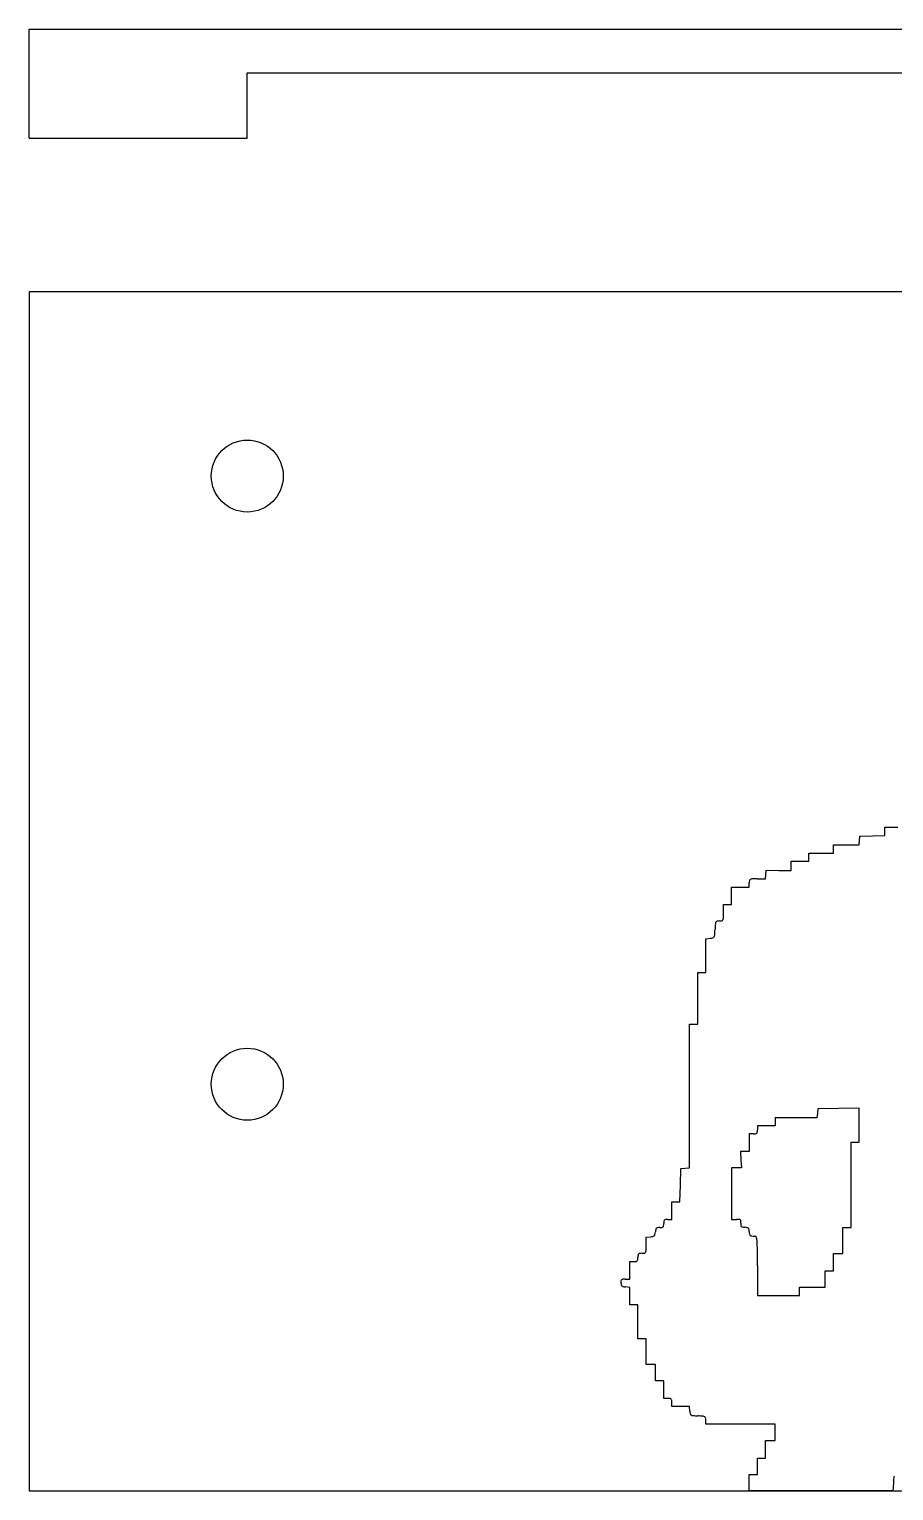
# Model space of a CAD drawing. Header units: millimetres. Extents: x 12 to 181, y 12 to 79.
# Drawn here: x 12.5 to 52.1, y 12.3 to 79.3 of the extents above; entities that cross this region are included whole.
import ezdxf

# ---------------------------------------------------------------- set-up
doc = ezdxf.new("R2010")
doc.units = ezdxf.units.MM
doc.header["$MEASUREMENT"] = 0

msp = doc.modelspace()

# ---------------------------------------------------------------- linework, layer by layer
for p, q in [((12.495, 74.337), (12.495, 79.337)), ((12.495, 79.337), (102.495, 79.337)), ((22.495, 74.337), (22.495, 77.337)), ((22.495, 77.337), (92.495, 77.337)), ((12.495, 74.337), (22.495, 74.337)), ((102.495, 67.288), (12.495, 67.288)), ((12.495, 67.288), (12.495, 12.288)), ((50.567, 42.117), (50.586, 42.319)), ((50.586, 42.319), (51.162, 42.337)), ((51.162, 42.337), (51.738, 42.355)), ((51.738, 42.54), (51.738, 42.724)), ((51.738, 42.724), (52.329, 42.724)), ((51.738, 42.355), (51.738, 42.54)), ((49.373, 41.728), (49.373, 41.915)), ((49.373, 41.915), (49.96, 41.915)), ((49.373, 41.541), (49.373, 41.728)), ((49.96, 41.915), (50.547, 41.915)), ((50.547, 41.915), (50.567, 42.117)), ((47.443, 40.953), (47.443, 41.168)), ((47.443, 41.168), (47.848, 41.168)), ((47.443, 40.737), (47.443, 40.953)), ((47.848, 41.168), (48.252, 41.168)), ((48.252, 41.355), (48.252, 41.541)), ((48.252, 41.541), (48.813, 41.541)), ((48.252, 41.168), (48.252, 41.355)), ((48.813, 41.541), (49.373, 41.541)), ((45.883, 40.359), (46.253, 40.359)), ((46.253, 40.359), (46.272, 40.561)), ((46.272, 40.561), (46.292, 40.763)), ((46.292, 40.763), (46.867, 40.75)), ((46.867, 40.75), (47.443, 40.737)), ((44.705, 39.581), (44.705, 39.985)), ((44.705, 39.985), (45.109, 39.985)), ((44.705, 39.176), (44.705, 39.581)), ((45.109, 39.985), (45.514, 39.985)), ((45.514, 39.985), (45.514, 40.172)), ((44.331, 38.803), (44.331, 39.176)), ((44.331, 39.176), (44.518, 39.176)), ((44.518, 39.176), (44.705, 39.176)), ((43.522, 37.612), (43.724, 37.632)), ((43.522, 36.838), (43.522, 37.612)), ((43.522, 36.064), (43.522, 36.838)), ((43.149, 34.882), (43.149, 36.064)), ((43.149, 36.064), (43.335, 36.064)), ((43.335, 36.064), (43.522, 36.064)), ((43.149, 33.699), (43.149, 34.882)), ((42.775, 30.404), (42.775, 33.699)), ((42.775, 33.699), (42.962, 33.699)), ((42.962, 33.699), (43.149, 33.699)), ((42.775, 27.109), (42.775, 30.404)), ((48.637, 29.607), (48.618, 29.404)), ((48.657, 29.809), (48.637, 29.607)), ((49.606, 29.826), (48.657, 29.809)), ((50.555, 29.843), (49.606, 29.826)), ((50.555, 29.064), (50.555, 29.843)), ((46.292, 29.031), (45.887, 29.031)), ((45.887, 29.031), (45.887, 28.844)), ((46.696, 29.031), (46.292, 29.031)), ((47.657, 29.404), (46.696, 29.404)), ((46.696, 29.404), (46.696, 29.218)), ((46.696, 29.218), (46.696, 29.031)), ((48.618, 29.404), (47.657, 29.404)), ((50.555, 28.284), (50.555, 29.064)), ((45.7, 28.657), (45.514, 28.657)), ((45.514, 28.657), (45.514, 28.253)), ((45.514, 28.253), (45.514, 27.848)), ((50.182, 26.323), (50.182, 28.284)), ((50.182, 28.284), (50.369, 28.284)), ((50.369, 28.284), (50.555, 28.284)), ((45.311, 27.848), (45.109, 27.848)), ((45.109, 27.848), (45.13, 27.475)), ((45.514, 27.848), (45.311, 27.848)), ((42.353, 26.308), (42.371, 27.07)), ((42.371, 27.07), (42.573, 27.09)), ((42.573, 27.09), (42.775, 27.109)), ((44.928, 27.101), (44.705, 27.101)), ((44.705, 27.101), (44.705, 25.919)), ((45.151, 27.101), (44.928, 27.101)), ((45.13, 27.475), (45.151, 27.101)), ((42.336, 25.545), (42.353, 26.308)), ((50.182, 24.363), (50.182, 26.323)), ((41.966, 25.141), (41.966, 25.545)), ((41.966, 25.545), (42.151, 25.545)), ((42.151, 25.545), (42.336, 25.545)), ((44.705, 25.919), (44.705, 24.736)), ((41.966, 24.736), (41.966, 25.141)), ((41.779, 24.736), (41.966, 24.736)), ((44.705, 24.736), (44.927, 24.736)), ((49.808, 23.771), (49.808, 24.363)), ((49.808, 24.363), (49.995, 24.363)), ((49.995, 24.363), (50.182, 24.363)), ((40.783, 23.919), (40.986, 23.939)), ((40.783, 23.55), (40.783, 23.919)), ((49.808, 23.18), (49.808, 23.771)), ((40.036, 22.402), (40.036, 22.807)), ((40.036, 22.807), (40.223, 22.807)), ((49.373, 22.776), (49.373, 23.18)), ((49.373, 23.18), (49.591, 23.18)), ((49.591, 23.18), (49.808, 23.18)), ((40.036, 21.998), (40.036, 22.402)), ((45.887, 22.612), (45.887, 21.251)), ((48.999, 21.998), (48.999, 22.371)), ((48.999, 22.371), (49.186, 22.371)), ((49.186, 22.371), (49.373, 22.371)), ((49.373, 22.371), (49.373, 22.776)), ((39.828, 21.998), (40.036, 21.998)), ((40.036, 21.616), (39.837, 21.636)), ((40.036, 21.216), (40.036, 21.616)), ((47.817, 21.437), (47.817, 21.624)), ((47.817, 21.624), (48.408, 21.624)), ((48.408, 21.624), (48.999, 21.624)), ((48.999, 21.624), (48.999, 21.998)), ((40.036, 20.815), (40.036, 21.216)), ((40.223, 20.815), (40.036, 20.815)), ((40.41, 20.815), (40.223, 20.815)), ((40.41, 20.037), (40.41, 20.815)), ((45.887, 21.251), (46.852, 21.251)), ((46.852, 21.251), (47.817, 21.251)), ((47.817, 21.251), (47.817, 21.437)), ((40.41, 19.259), (40.41, 20.037)), ((40.597, 19.259), (40.41, 19.259)), ((40.783, 19.259), (40.597, 19.259)), ((40.783, 18.668), (40.783, 19.259)), ((40.783, 18.076), (40.783, 18.668)), ((41.001, 18.076), (40.783, 18.076)), ((41.219, 18.076), (41.001, 18.076)), ((41.219, 17.703), (41.219, 18.076)), ((41.219, 17.329), (41.219, 17.703)), ((41.406, 17.329), (41.219, 17.329)), ((41.592, 17.329), (41.406, 17.329)), ((41.592, 16.925), (41.592, 17.329)), ((41.592, 16.52), (41.592, 16.925)), ((41.779, 16.52), (41.592, 16.52)), ((41.966, 16.147), (41.966, 16.334)), ((42.367, 16.147), (41.966, 16.147)), ((42.767, 16.147), (42.367, 16.147)), ((42.787, 15.944), (42.767, 16.147)), ((43.522, 15.338), (43.522, 15.521)), ((45.109, 15.338), (43.522, 15.338)), ((46.696, 15.338), (45.109, 15.338)), ((46.696, 14.964), (46.696, 15.338)), ((46.696, 14.591), (46.696, 14.964)), ((46.261, 14.186), (46.261, 14.591)), ((46.261, 14.591), (46.478, 14.591)), ((46.261, 13.782), (46.261, 14.186)), ((46.478, 14.591), (46.696, 14.591)), ((45.887, 13.408), (45.887, 13.782)), ((45.887, 13.782), (46.074, 13.782)), ((46.074, 13.782), (46.261, 13.782)), ((45.514, 12.661), (45.514, 13.035)), ((45.514, 13.035), (45.7, 13.035)), ((45.7, 13.035), (45.887, 13.035)), ((45.887, 13.035), (45.887, 13.408)), ((12.495, 12.288), (102.495, 12.288)), ((45.514, 12.288), (45.514, 12.661)), ((48.809, 12.288), (45.514, 12.288)), ((52.105, 12.288), (48.809, 12.288)), ((52.124, 12.646), (52.105, 12.288))]:
    msp.add_line(p, q)
for centre in [(22.495, 58.838), (22.495, 30.938)]:
    msp.add_circle(centre, 1.65)
for centre, radius, start, end in [((46.169, 40.172), 0.655, 169.93024, 180.00002), ((45.591, 40.275), 0.068, 116.80909, 169.93029), ((45.645, 40.168), 0.187, 91.57652, 116.80912), ((45.883, 31.497), 8.862, 90.00002, 91.57655), ((53.244, 37.597), 9.31, 175.70794, 177.27278), ((44.18, 38.278), 0.22, 152.52556, 175.70803), ((44.051, 38.345), 0.0747, 101.67834, 152.52551), ((44.147, 37.879), 0.55, 89.99998, 101.67843), ((44.147, 39.038), 0.608, 270, 280.61962), ((44.247, 38.507), 0.0679, 280.61954, 333.80066), ((44.134, 38.562), 0.194, 333.80062, 358.44573), ((35.27, 38.803), 9.061, 358.44574, 0.00004), ((43.651, 38.394), 0.766, 275.50733, 285.00176), ((43.826, 37.739), 0.088, 285.00179, 331.60726), ((43.712, 37.801), 0.218, 331.60734, 355.60049), ((35.169, 38.458), 8.786, 355.6005, 357.27282), ((45.03, 28.844), 0.858, 352.96107, 0.00004), ((45.7, 29.515), 0.858, 269.99996, 277.03893), ((45.795, 28.75), 0.0864, 277.03891, 314.99998), ((45.795, 28.75), 0.0864, 315.00002, 352.96109), ((40.327, 24.245), 0.885, 347.0942, 354.49264), ((42.208, 24.064), 1.005, 167.98726, 174.49271), ((41.333, 24.25), 0.11, 134.99997, 167.98738), ((41.322, 24.261), 0.0954, 98.50388, 134.99995), ((41.41, 23.675), 0.687, 90.00001, 98.50384), ((41.41, 25.155), 0.793, 269.99999, 277.40781), ((41.501, 24.454), 0.085, 277.4078, 315.6114), ((41.499, 24.456), 0.0877, 315.61143, 352.99013), ((40.735, 24.549), 0.857, 352.99011, 0.00001), ((42.45, 24.549), 0.858, 172.96107, 180.00004), ((41.685, 24.644), 0.0864, 135.00002, 172.96109), ((41.685, 24.644), 0.0864, 97.03891, 134.99998), ((41.779, 23.879), 0.858, 89.99996, 97.03893), ((44.927, 22.847), 1.889, 85.97987, 90.00002), ((45.053, 24.64), 0.0918, 49.76362, 85.97991), ((45.073, 24.663), 0.0612, 1.32694, 49.76366), ((45.769, 24.49), 0.644, 173.33052, 181.94237), ((45.2, 24.471), 0.0753, 181.94248, 223.70999), ((44.418, 24.648), 0.716, 353.33058, 1.32697), ((45.216, 24.485), 0.0962, 223.71004, 258.88829), ((45.425, 25.552), 1.183, 258.88821, 264.49268), ((45.215, 23.374), 1.005, 77.98726, 84.49271), ((45.401, 24.249), 0.11, 44.99997, 77.98738), ((45.412, 24.26), 0.0954, 8.50388, 44.99995), ((44.826, 24.172), 0.687, 0.00001, 8.50384), ((46.119, 24.172), 0.606, 179.99995, 190.48647), ((31.922, 23.55), 8.862, 358.42345, 359.99998), ((40.901, 24.819), 0.885, 275.50736, 282.9058), ((41.071, 24.075), 0.121, 282.90582, 315.00001), ((41.071, 24.075), 0.121, 314.99999, 347.09418), ((45.613, 24.078), 0.091, 190.48644, 232.98809), ((45.641, 24.115), 0.136, 232.98813, 265.08997), ((45.772, 25.641), 1.668, 265.09003, 270.2231), ((45.779, 23.908), 0.0646, 16.17808, 90.22315), ((45.053, 23.698), 0.82, 4.57641, 16.17805), ((41.427, 23.407), 4.458, 0.3728, 4.57646), ((40.223, 23.664), 0.858, 269.99996, 277.03893), ((40.318, 22.899), 0.0864, 277.03891, 314.99998), ((40.318, 22.899), 0.0864, 315.00002, 352.96109), ((39.552, 22.993), 0.858, 352.96107, 0.00004), ((41.267, 22.993), 0.858, 172.96107, 180.00004), ((40.502, 23.088), 0.0864, 135.00002, 172.96109), ((40.502, 23.088), 0.0864, 97.03891, 134.99998), ((40.597, 22.323), 0.858, 89.99996, 97.03893), ((40.597, 23.835), 0.655, 269.99998, 280.06976), ((40.699, 23.257), 0.068, 280.06971, 333.19091), ((40.593, 23.311), 0.187, 333.19088, 358.42348), ((-80.806, 22.612), 126.693, 359.99998, 0.37286), ((40.285, 21.86), 0.657, 174.47216, 182.94281), ((40.137, 21.852), 0.509, 182.94282, 193.3646), ((39.701, 21.917), 0.0701, 130.63772, 174.47222), ((39.742, 21.759), 0.103, 193.36463, 227.52132), ((39.717, 21.898), 0.0943, 95.06975, 130.6378), ((39.757, 21.776), 0.126, 227.5214, 257.29801), ((39.828, 20.639), 1.358, 90.00003, 95.06965), ((39.922, 22.507), 0.875, 257.29809, 264.41446), ((41.779, 15.663), 0.858, 82.96107, 90.00004), ((41.874, 16.428), 0.0864, 45.00002, 82.96109), ((41.874, 16.428), 0.0864, 7.03891, 44.99998), ((41.108, 16.334), 0.858, 359.99996, 7.03893), ((43.583, 16.021), 0.8, 185.50733, 194.52012), ((42.895, 15.843), 0.0894, 194.52016, 239.65234), ((42.95, 15.936), 0.197, 239.65242, 265.01905), ((43.511, 22.384), 6.669, 265.01909, 267.01431), ((42.792, 8.588), 7.145, 85.16551, 87.01429), ((43.377, 15.511), 0.197, 60.52418, 85.16543), ((43.438, 15.618), 0.0752, 11.00786, 60.52407), ((42.943, 15.521), 0.579, 359.99993, 11.00784), ((58.784, 12.298), 6.669, 175.01909, 177.01431), ((52.336, 12.86), 0.197, 149.65242, 175.01905)]:
    msp.add_arc(centre, radius, start, end)

doc.saveas('drawing.dxf')
